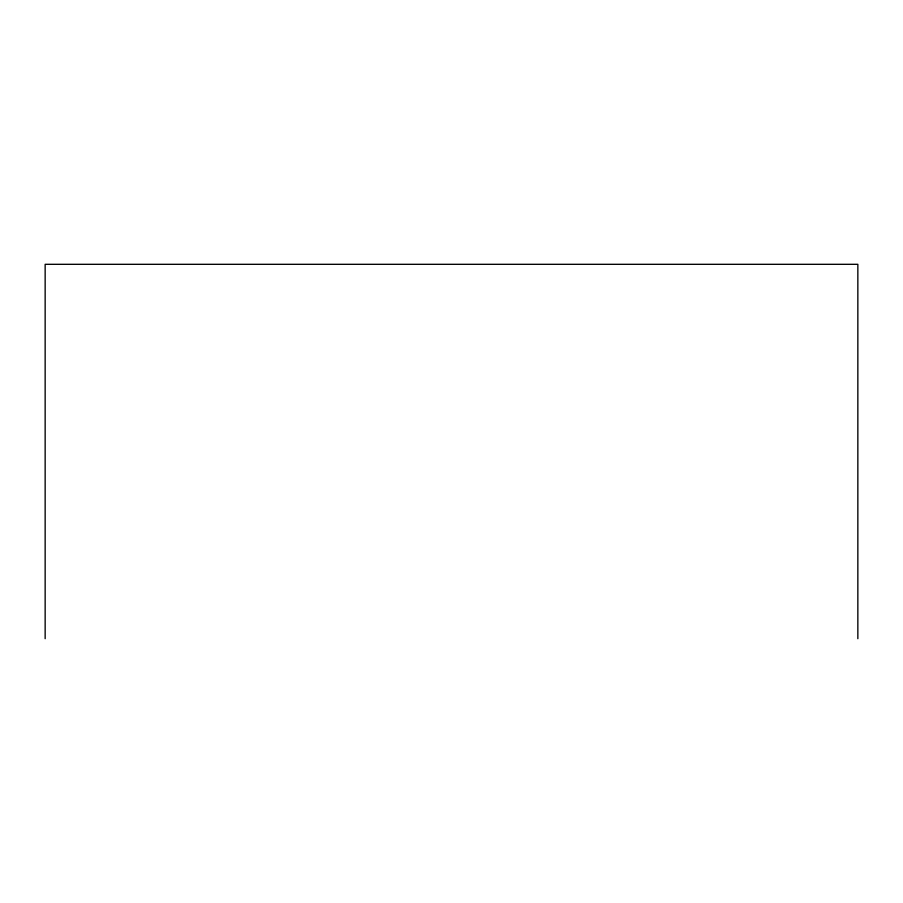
<?xml version="1.0" encoding="UTF-8"?>
<svg xmlns="http://www.w3.org/2000/svg" width="903" height="903" viewBox="0 0 903 903"><rect width="100%" height="100%" fill="white"/><g stroke="black" fill="none" stroke-linecap="round" stroke-linejoin="round"><path stroke-width="1.35" d="M857.85 638.692L857.85 264.308L45.15 264.308L45.15 638.692"/></g></svg>
